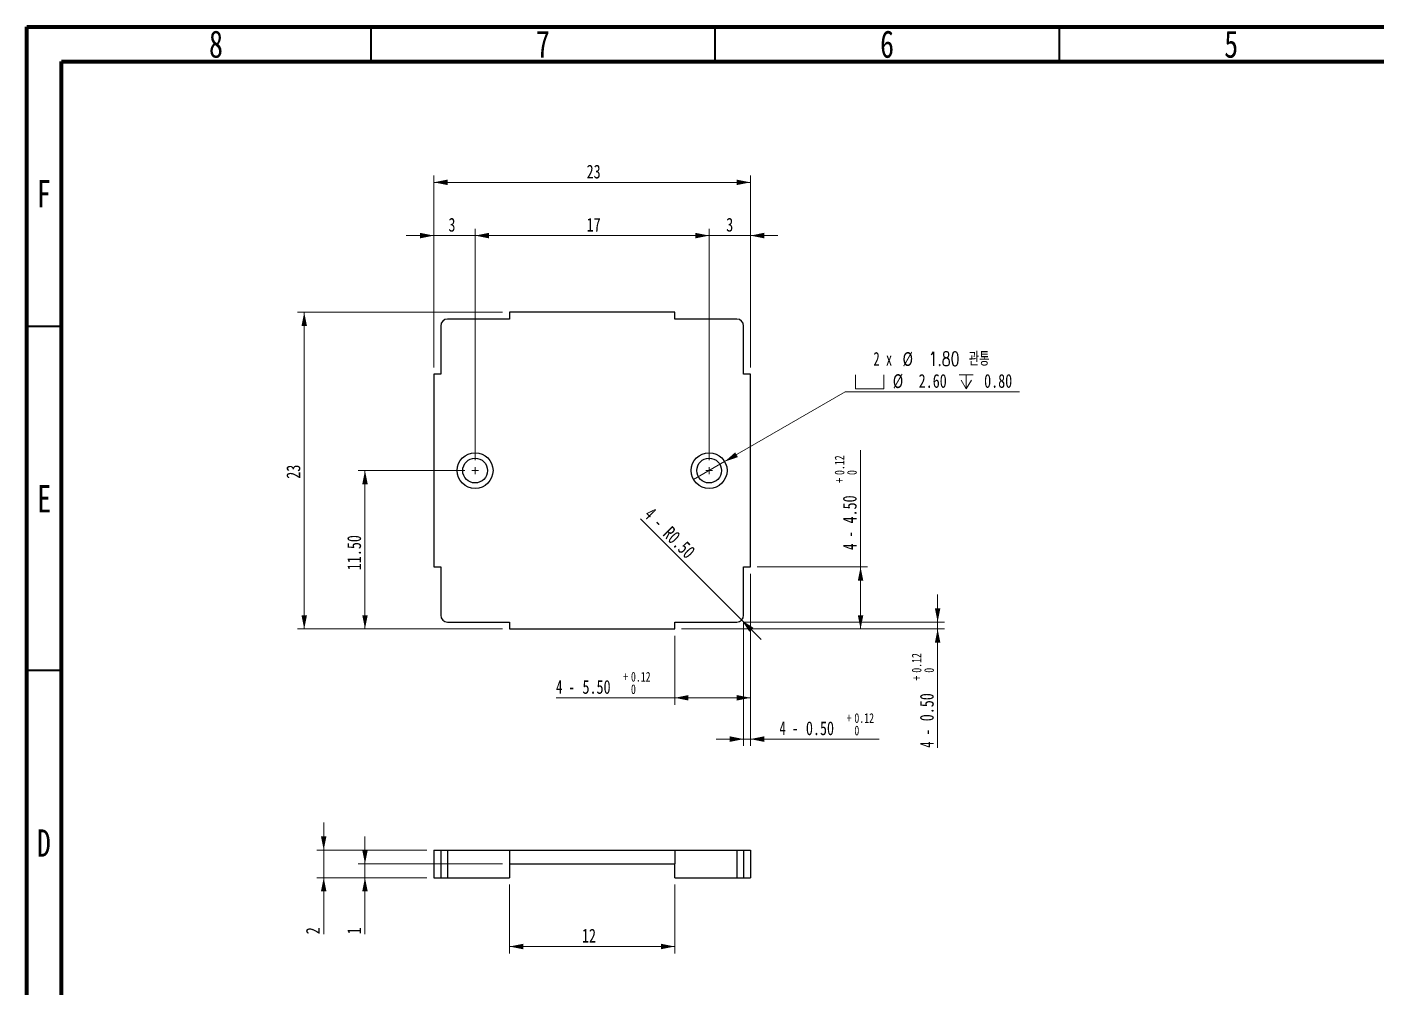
# Model space of a CAD drawing. Header units: millimetres. Extents: x 15 to 415, y 5 to 292.
# Drawn here: x 15 to 211, y 152.5 to 292 of the extents above; entities that cross this region are included whole.
import ezdxf

# ---------------------------------------------------------------- set-up
doc = ezdxf.new("R2010")
doc.units = ezdxf.units.MM
doc.styles.add('SLDTEXTSTYLE0', font='TXT', dxfattribs={"width": 0.75})
doc.styles.add('SLDTEXTSTYLE6', font='TXT', dxfattribs={"width": 0.75, "bigfont": 'bigfont'})
doc.styles.add('SLDTEXTSTYLE7', font='TXT', dxfattribs={"width": 0.666667})
doc.dimstyles.new('SLDDIMSTYLE0', dxfattribs={"dimtxt": 2, "dimasz": 2, "dimexe": 0, "dimexo": 0.0625, "dimgap": 0.5, "dimtad": 1, "dimlfac": 0.5, "dimrnd": 1e-09, "dimzin": 12, "dimdsep": 46, "dimtxsty": 'SLDTEXTSTYLE0', "dimsah": 1, "dimcen": 0.09, "dimadec": 0, "dimazin": 3, "dimtfac": 1, "dimtofl": 0, "dimtmove": 0, "dimatfit": 3, "dimfxl": 1, "dimfrac": 2, "dimtolj": 1, "dimtzin": 12, "dimarcsym": 0})
doc.dimstyles.new('SLDDIMSTYLE3', dxfattribs={"dimtxt": 2, "dimasz": 2, "dimexe": 0, "dimexo": 0.0625, "dimgap": 0.5, "dimtad": 1, "dimlfac": 0.5, "dimrnd": 1e-09, "dimzin": 12, "dimdsep": 46, "dimtxsty": 'SLDTEXTSTYLE0', "dimsah": 1, "dimcen": 0.09, "dimadec": 0, "dimazin": 3, "dimtfac": 1, "dimtmove": 0, "dimatfit": 0, "dimfxl": 1, "dimfrac": 2, "dimtolj": 1, "dimtzin": 12, "dimarcsym": 0})
doc.dimstyles.new('SLDDIMSTYLE4', dxfattribs={"dimtxt": 2, "dimasz": 2, "dimexe": 0, "dimexo": 0.0625, "dimgap": 0.5, "dimtad": 1, "dimlfac": 0.5, "dimrnd": 1e-09, "dimzin": 4, "dimdsep": 46, "dimtxsty": 'SLDTEXTSTYLE0', "dimsah": 1, "dimcen": 0.09, "dimadec": 0, "dimazin": 1, "dimtfac": 1, "dimtofl": 0, "dimtmove": 0, "dimatfit": 3, "dimfxl": 1, "dimfrac": 2, "dimtolj": 1, "dimtzin": 12, "dimarcsym": 0})
doc.dimstyles.new('SLDDIMSTYLE6', dxfattribs={"dimtxt": 2, "dimasz": 2, "dimexe": 0, "dimexo": 0.0625, "dimgap": 0.5, "dimtad": 0, "dimtih": 1, "dimtoh": 1, "dimlfac": 0.5, "dimrnd": 1e-09, "dimzin": 4, "dimdsep": 46, "dimtxsty": 'SLDTEXTSTYLE0', "dimblk1": 'NONE', "dimsah": 1, "dimcen": 0, "dimadec": 0, "dimazin": 1, "dimtfac": 1, "dimtmove": 0, "dimatfit": 3, "dimldrblk": 'NONE', "dimfxl": 1, "dimfrac": 2, "dimtolj": 1, "dimtzin": 12, "dimarcsym": 0})
doc.dimstyles.new('SLDDIMSTYLE7', dxfattribs={"dimtxt": 2, "dimasz": 2, "dimexe": 0, "dimexo": 0.0625, "dimgap": 0.5, "dimtad": 1, "dimlfac": 0.5, "dimrnd": 1e-09, "dimzin": 0, "dimdsep": 46, "dimtxsty": 'SLDTEXTSTYLE0', "dimsah": 1, "dimcen": 0.09, "dimadec": 0, "dimazin": 0, "dimtol": 1, "dimtp": 0.12, "dimtfac": 1, "dimtmove": 0, "dimatfit": 0, "dimfxl": 1, "dimfrac": 2, "dimtolj": 1, "dimarcsym": 0})
doc.dimstyles.new('SLDDIMSTYLE8', dxfattribs={"dimtxt": 2, "dimasz": 2, "dimexe": 0, "dimexo": 0.0625, "dimgap": 0.5, "dimtad": 1, "dimlfac": 0.5, "dimrnd": 1e-09, "dimzin": 0, "dimdsep": 46, "dimtxsty": 'SLDTEXTSTYLE0', "dimsah": 1, "dimcen": 0, "dimadec": 0, "dimazin": 0, "dimtfac": 1, "dimtofl": 0, "dimtmove": 1, "dimatfit": 3, "dimfxl": 1, "dimfrac": 2, "dimtolj": 1, "dimtzin": 12, "dimarcsym": 0})
doc.dimstyles.new('SLDDIMSTYLE9', dxfattribs={"dimtxt": 2, "dimasz": 2, "dimexe": 0, "dimexo": 0.0625, "dimgap": 0.5, "dimtad": 1, "dimlfac": 0.5, "dimrnd": 1e-09, "dimzin": 4, "dimdsep": 46, "dimtxsty": 'SLDTEXTSTYLE0', "dimsah": 1, "dimcen": 0.09, "dimadec": 0, "dimazin": 1, "dimtol": 1, "dimtp": 0.12, "dimtfac": 1, "dimtofl": 0, "dimtmove": 0, "dimatfit": 3, "dimfxl": 1, "dimfrac": 2, "dimtolj": 1, "dimarcsym": 0})

# ---------------------------------------------------------------- blocks, each defined once
blk = doc.blocks.new('_D_22')
at = {"color": 7, "linetype": 'Continuous', "lineweight": 18}
for p, q in [((58.11, 172.43), (58.11, 176.43)), ((73.11, 172.43), (57.11, 172.43)), ((58.11, 172.43), (58.11, 168.43)), ((73.11, 168.43), (57.11, 168.43)), ((58.11, 168.43), (58.11, 160.21))]:
    blk.add_line(p, q, dxfattribs=at)
for points in [[(58.11, 172.43), (58.51, 174.43), (57.71, 174.43)], [(58.11, 168.43), (57.71, 166.43), (58.51, 166.43)]]:
    blk.add_solid(points, dxfattribs=at)
at = {"color": 7, "linetype": 'Continuous', "lineweight": 18, "insert": (55.53, 160.21), "char_height": 2, "attachment_point": 1, "rotation": 90, "style": 'SLDTEXTSTYLE0'}
blk.add_mtext('2', dxfattribs=at)
blk = doc.blocks.new('_D_23')
at = {"color": 7, "linetype": 'Continuous', "lineweight": 18}
for p, q in [((64.11, 170.43), (64.11, 174.43)), ((84.11, 170.43), (63.11, 170.43)), ((64.11, 170.43), (64.11, 168.43)), ((73.11, 168.43), (63.11, 168.43)), ((64.11, 168.43), (64.11, 160.21))]:
    blk.add_line(p, q, dxfattribs=at)
for points in [[(64.11, 170.43), (64.51, 172.43), (63.71, 172.43)], [(64.11, 168.43), (63.71, 166.43), (64.51, 166.43)]]:
    blk.add_solid(points, dxfattribs=at)
at = {"color": 7, "linetype": 'Continuous', "lineweight": 18, "insert": (61.53, 160.21), "char_height": 2, "attachment_point": 1, "rotation": 90, "style": 'SLDTEXTSTYLE0'}
blk.add_mtext('1', dxfattribs=at)
blk = doc.blocks.new('_D_24')
at = {"color": 7, "linetype": 'Continuous', "lineweight": 18}
for p, q in [((85.11, 167.43), (85.11, 157.43)), ((109.11, 167.43), (109.11, 157.43)), ((85.11, 158.43), (109.11, 158.43))]:
    blk.add_line(p, q, dxfattribs=at)
for points in [[(85.11, 158.43), (87.11, 158.03), (87.11, 158.83)], [(109.11, 158.43), (107.11, 158.83), (107.11, 158.03)]]:
    blk.add_solid(points, dxfattribs=at)
at = {"color": 7, "linetype": 'Continuous', "lineweight": 18, "insert": (95.63, 161.01), "char_height": 2, "attachment_point": 1, "style": 'SLDTEXTSTYLE0'}
blk.add_mtext('12', dxfattribs=at)
blk = doc.blocks.new('_D_25')
at = {"color": 7, "linetype": 'Continuous', "lineweight": 18}
for p, q in [((84.11, 250.56), (54.28, 250.56)), ((55.28, 250.56), (55.28, 204.56)), ((84.11, 204.56), (54.28, 204.56))]:
    blk.add_line(p, q, dxfattribs=at)
for points in [[(55.28, 250.56), (54.88, 248.56), (55.68, 248.56)], [(55.28, 204.56), (55.68, 206.56), (54.88, 206.56)]]:
    blk.add_solid(points, dxfattribs=at)
at = {"color": 7, "linetype": 'Continuous', "lineweight": 18, "insert": (52.7, 226.38), "char_height": 2, "attachment_point": 1, "rotation": 90, "style": 'SLDTEXTSTYLE0'}
blk.add_mtext('23', dxfattribs=at)
blk = doc.blocks.new('_D_26')
at = {"color": 7, "linetype": 'Continuous', "lineweight": 18}
for p, q in [((74.11, 242.56), (74.11, 270.43)), ((74.11, 269.43), (120.11, 269.43)), ((120.11, 242.56), (120.11, 270.43))]:
    blk.add_line(p, q, dxfattribs=at)
for points in [[(74.11, 269.43), (76.11, 269.03), (76.11, 269.83)], [(120.11, 269.43), (118.11, 269.83), (118.11, 269.03)]]:
    blk.add_solid(points, dxfattribs=at)
at = {"color": 7, "linetype": 'Continuous', "lineweight": 18, "insert": (96.31, 272), "char_height": 2, "attachment_point": 1, "style": 'SLDTEXTSTYLE0'}
blk.add_mtext('23', dxfattribs=at)
blk = doc.blocks.new('_D_27')
at = {"color": 7, "linetype": 'Continuous', "lineweight": 18}
for p, q in [((74.11, 242.56), (74.11, 262.7)), ((80.11, 229.06), (80.11, 262.7)), ((74.11, 261.7), (70.11, 261.7)), ((74.11, 261.7), (80.11, 261.7)), ((80.11, 261.7), (84.11, 261.7))]:
    blk.add_line(p, q, dxfattribs=at)
for points in [[(74.11, 261.7), (72.11, 262.1), (72.11, 261.3)], [(80.11, 261.7), (82.11, 261.3), (82.11, 262.1)]]:
    blk.add_solid(points, dxfattribs=at)
at = {"color": 7, "linetype": 'Continuous', "lineweight": 18, "insert": (76.23, 264.28), "char_height": 2, "attachment_point": 1, "style": 'SLDTEXTSTYLE0'}
blk.add_mtext('3', dxfattribs=at)
blk = doc.blocks.new('_D_28')
at = {"color": 7, "linetype": 'Continuous', "lineweight": 18}
for p, q in [((80.11, 229.06), (80.11, 262.7)), ((114.11, 229.06), (114.11, 262.7)), ((80.11, 261.7), (114.11, 261.7))]:
    blk.add_line(p, q, dxfattribs=at)
for points in [[(80.11, 261.7), (82.11, 261.3), (82.11, 262.1)], [(114.11, 261.7), (112.11, 262.1), (112.11, 261.3)]]:
    blk.add_solid(points, dxfattribs=at)
at = {"color": 7, "linetype": 'Continuous', "lineweight": 18, "insert": (96.31, 264.28), "char_height": 2, "attachment_point": 1, "style": 'SLDTEXTSTYLE0'}
blk.add_mtext('17', dxfattribs=at)
blk = doc.blocks.new('_D_29')
at = {"color": 7, "linetype": 'Continuous', "lineweight": 18}
for p, q in [((114.11, 229.06), (114.11, 262.7)), ((120.11, 242.56), (120.11, 262.7)), ((114.11, 261.7), (110.11, 261.7)), ((114.11, 261.7), (120.11, 261.7)), ((120.11, 261.7), (124.11, 261.7))]:
    blk.add_line(p, q, dxfattribs=at)
for points in [[(114.11, 261.7), (112.11, 262.1), (112.11, 261.3)], [(120.11, 261.7), (122.11, 261.3), (122.11, 262.1)]]:
    blk.add_solid(points, dxfattribs=at)
at = {"color": 7, "linetype": 'Continuous', "lineweight": 18, "insert": (116.59, 264.28), "char_height": 2, "attachment_point": 1, "style": 'SLDTEXTSTYLE0'}
blk.add_mtext('3', dxfattribs=at)
blk = doc.blocks.new('SW_SYMBOL_HOLE_SPOT')
at = {"color": 0, "linetype": 'Continuous', "lineweight": 18}
for p, q in [((0, 875), (0, 75)), ((1600, 75), (1600, 875)), ((0, 75), (1600, 75))]:
    blk.add_line(p, q, dxfattribs=at)
blk = doc.blocks.new('SW_SYMBOL_HOLE_DEPTH')
at = {"color": 0, "linetype": 'Continuous', "lineweight": 18}
for p, q in [((0, 875), (800, 875)), ((400, 875), (400, 75)), ((100, 555), (400, 75)), ((700, 555), (400, 75))]:
    blk.add_line(p, q, dxfattribs=at)
blk = doc.blocks.new('_D_30')
at = {"color": 7, "linetype": 'Continuous', "lineweight": 18}
for p, q in [((116.36, 228.86), (133.89, 238.98)), ((133.89, 238.98), (159.22, 238.98)), ((111.86, 226.26), (116.36, 228.86))]:
    blk.add_line(p, q, dxfattribs=at)
blk.add_solid([(116.36, 228.86), (118.29, 229.52), (117.89, 230.21)], dxfattribs=at)
at = {"color": 7, "linetype": 'Continuous', "lineweight": 18, "xscale": 0.0025546875, "yscale": 0.0025546875, "zscale": 0.0025546875}
for name, p in [('SW_SYMBOL_HOLE_SPOT', (135.39, 239.26)), ('SW_SYMBOL_HOLE_DEPTH', (150.45, 239.26))]:
    blk.add_blockref(name, p, dxfattribs=at)
at = {"color": 7, "linetype": 'Continuous', "lineweight": 18, "char_height": 2, "attachment_point": 1}
for s, insert, style in [('2 x', (137.98, 244.8), 'SLDTEXTSTYLE7'), ('%%c', (142.21, 244.77), 'SLDTEXTSTYLE0'), ('1.80 관통', (145.98, 244.8), 'SLDTEXTSTYLE6'), ('%%c', (140.79, 241.56), 'SLDTEXTSTYLE0'), ('2.60', (144.55, 241.59), 'SLDTEXTSTYLE0'), ('0.80', (154.06, 241.59), 'SLDTEXTSTYLE0')]:
    blk.add_mtext(s, dxfattribs=dict(at, insert=insert, style=style))
blk = doc.blocks.new('_NONE')
blk = doc.blocks.new('_D_31')
at = {"color": 7, "linetype": 'Continuous', "lineweight": 18}
for p, q in [((120.11, 212.56), (120.11, 187.56)), ((119.11, 205.56), (119.11, 187.56)), ((119.11, 188.56), (115.11, 188.56)), ((119.11, 188.56), (120.11, 188.56)), ((120.11, 188.56), (138.83, 188.56))]:
    blk.add_line(p, q, dxfattribs=at)
for points in [[(119.11, 188.56), (117.11, 188.96), (117.11, 188.16)], [(120.11, 188.56), (122.11, 188.16), (122.11, 188.96)]]:
    blk.add_solid(points, dxfattribs=at)
at = {"color": 7, "linetype": 'Continuous', "lineweight": 18, "attachment_point": 1}
for s, insert, char_height, style in [('+', (134.08, 192.32), 1.4, 'SLDTEXTSTYLE0'), ('0.12', (135.21, 192.32), 1.4, 'SLDTEXTSTYLE0'), ('4 -', (124.33, 191.14), 2, 'SLDTEXTSTYLE7'), ('0.50', (128.17, 191.14), 2, 'SLDTEXTSTYLE0'), ('0', (135.21, 190.51), 1.4, 'SLDTEXTSTYLE0')]:
    blk.add_mtext(s, dxfattribs=dict(at, insert=insert, char_height=char_height, style=style))
blk = doc.blocks.new('_D_32')
at = {"color": 7, "linetype": 'Continuous', "lineweight": 18}
for p, q in [((147.31, 205.56), (147.31, 209.56)), ((110.11, 204.56), (148.31, 204.56)), ((119.11, 205.56), (148.31, 205.56)), ((147.31, 204.56), (147.31, 205.56)), ((147.31, 204.56), (147.31, 187.31))]:
    blk.add_line(p, q, dxfattribs=at)
for points in [[(147.31, 205.56), (147.71, 207.56), (146.91, 207.56)], [(147.31, 204.56), (146.91, 202.56), (147.71, 202.56)]]:
    blk.add_solid(points, dxfattribs=at)
at = {"color": 7, "linetype": 'Continuous', "lineweight": 18, "attachment_point": 1, "rotation": 90}
for s, insert, char_height, style in [('0.12', (143.55, 198.2), 1.4, 'SLDTEXTSTYLE0'), ('0', (145.36, 198.2), 1.4, 'SLDTEXTSTYLE0'), ('+', (143.55, 197.07), 1.4, 'SLDTEXTSTYLE0'), ('0.50', (144.73, 191.15), 2, 'SLDTEXTSTYLE0'), ('4 -', (144.73, 187.31), 2, 'SLDTEXTSTYLE7')]:
    blk.add_mtext(s, dxfattribs=dict(at, insert=insert, char_height=char_height, style=style))
blk = doc.blocks.new('_D_33')
at = {"color": 7, "linetype": 'Continuous', "lineweight": 18}
for q in [(104.13, 220.54), (121.65, 203.03)]:
    blk.add_line((118.82, 205.86), q, dxfattribs=at)
blk.add_solid([(118.82, 205.86), (119.95, 204.16), (120.52, 204.73)], dxfattribs=at)
at = {"color": 7, "linetype": 'Continuous', "lineweight": 18, "char_height": 2, "attachment_point": 1, "rotation": 315}
for s, insert, style in [('4 -', (105.95, 222.36), 'SLDTEXTSTYLE7'), ('R0.50', (108.67, 219.64), 'SLDTEXTSTYLE0')]:
    blk.add_mtext(s, dxfattribs=dict(at, insert=insert, style=style))
blk = doc.blocks.new('_D_34')
at = {"color": 7, "linetype": 'Continuous', "lineweight": 18}
for p, q in [((136.11, 213.56), (136.11, 230.54)), ((121.11, 213.56), (137.11, 213.56)), ((136.11, 204.56), (136.11, 213.56)), ((110.11, 204.56), (137.11, 204.56))]:
    blk.add_line(p, q, dxfattribs=at)
for points in [[(136.11, 213.56), (135.71, 211.56), (136.51, 211.56)], [(136.11, 204.56), (136.51, 206.56), (135.71, 206.56)]]:
    blk.add_solid(points, dxfattribs=at)
at = {"color": 7, "linetype": 'Continuous', "lineweight": 18, "attachment_point": 1, "rotation": 90}
for s, insert, char_height, style in [('0.12', (132.35, 226.92), 1.4, 'SLDTEXTSTYLE0'), ('0', (134.16, 226.92), 1.4, 'SLDTEXTSTYLE0'), ('+', (132.35, 225.79), 1.4, 'SLDTEXTSTYLE0'), ('4.50', (133.53, 219.88), 2, 'SLDTEXTSTYLE0'), ('4 -', (133.53, 216.04), 2, 'SLDTEXTSTYLE7')]:
    blk.add_mtext(s, dxfattribs=dict(at, insert=insert, char_height=char_height, style=style))
blk = doc.blocks.new('_D_35')
at = {"color": 7, "linetype": 'Continuous', "lineweight": 18}
for p, q in [((120.11, 212.56), (120.11, 193.56)), ((109.11, 203.56), (109.11, 193.56)), ((109.11, 194.56), (91.87, 194.56)), ((109.11, 194.56), (120.11, 194.56))]:
    blk.add_line(p, q, dxfattribs=at)
for points in [[(109.11, 194.56), (111.11, 194.16), (111.11, 194.96)], [(120.11, 194.56), (118.11, 194.96), (118.11, 194.16)]]:
    blk.add_solid(points, dxfattribs=at)
at = {"color": 7, "linetype": 'Continuous', "lineweight": 18, "attachment_point": 1}
for s, insert, char_height, style in [('+', (101.62, 198.32), 1.4, 'SLDTEXTSTYLE0'), ('0.12', (102.75, 198.32), 1.4, 'SLDTEXTSTYLE0'), ('4 -', (91.87, 197.14), 2, 'SLDTEXTSTYLE7'), ('5.50', (95.71, 197.14), 2, 'SLDTEXTSTYLE0'), ('0', (102.75, 196.51), 1.4, 'SLDTEXTSTYLE0')]:
    blk.add_mtext(s, dxfattribs=dict(at, insert=insert, char_height=char_height, style=style))
blk = doc.blocks.new('_D_36')
at = {"color": 7, "linetype": 'Continuous', "lineweight": 18}
for p, q in [((78.61, 227.56), (63.11, 227.56)), ((64.11, 204.56), (64.11, 227.56)), ((84.11, 204.56), (63.11, 204.56))]:
    blk.add_line(p, q, dxfattribs=at)
for points in [[(64.11, 227.56), (63.71, 225.56), (64.51, 225.56)], [(64.11, 204.56), (64.51, 206.56), (63.71, 206.56)]]:
    blk.add_solid(points, dxfattribs=at)
at = {"color": 7, "linetype": 'Continuous', "lineweight": 18, "insert": (61.53, 213.09), "char_height": 2, "attachment_point": 1, "rotation": 90, "style": 'SLDTEXTSTYLE0'}
blk.add_mtext('11.50', dxfattribs=at)
blk = doc.blocks.new('SW_CENTERMARKSYMBOL_14')
at = {"color": 0, "linetype": 'Continuous', "lineweight": 0}
for q in [(-0.5, 0), (0, 0.5), (0, -0.5), (0.5, 0)]:
    blk.add_line((0, 0), q, dxfattribs=at)
blk = doc.blocks.new('SW_CENTERMARKSYMBOL_15')
at = {"color": 0, "linetype": 'Continuous', "lineweight": 0}
for q in [(-0.5, 0), (0, 0.5), (0, -0.5), (0.5, 0)]:
    blk.add_line((0, 0), q, dxfattribs=at)

msp = doc.modelspace()

# ---------------------------------------------------------------- linework, layer by layer
at = {"color": 7, "linetype": 'Continuous', "lineweight": 70}
for p, q in [((15, 5), (15, 292)), ((15, 292), (415, 292)), ((20, 10), (20, 287)), ((20, 287), (410, 287))]:
    msp.add_line(p, q, dxfattribs=at)
at = {"color": 7, "linetype": 'Continuous', "lineweight": 35}
for p, q in [((65, 287), (65, 292)), ((115, 287), (115, 292)), ((165, 287), (165, 292)), ((20, 248.5), (15, 248.5)), ((20, 198.5), (15, 198.5))]:
    msp.add_line(p, q, dxfattribs=at)
at = {"color": 7, "linetype": 'Continuous', "lineweight": 25}
for p, q in [((85.111, 249.565), (76.111, 249.565)), ((85.111, 250.565), (85.111, 249.565)), ((109.111, 250.565), (85.111, 250.565)), ((109.111, 249.565), (109.111, 250.565)), ((118.111, 249.565), (109.111, 249.565)), ((75.111, 248.565), (75.111, 241.565)), ((119.111, 241.565), (119.111, 248.565)), ((74.111, 241.565), (74.111, 213.565)), ((75.111, 241.565), (74.111, 241.565)), ((120.111, 241.565), (119.111, 241.565)), ((120.111, 213.565), (120.111, 241.565)), ((74.111, 213.565), (75.111, 213.565)), ((75.111, 213.565), (75.111, 206.565)), ((119.111, 213.565), (120.111, 213.565)), ((119.111, 206.565), (119.111, 213.565)), ((76.111, 205.565), (85.111, 205.565)), ((85.111, 205.565), (85.111, 204.565)), ((85.111, 204.565), (109.111, 204.565)), ((109.111, 205.565), (118.111, 205.565)), ((109.111, 204.565), (109.111, 205.565)), ((74.111, 172.429), (74.111, 168.429)), ((74.111, 172.429), (75.111, 172.429)), ((75.111, 172.429), (75.111, 168.429)), ((75.111, 172.429), (76.111, 172.429)), ((76.111, 172.429), (76.111, 168.429)), ((76.111, 172.429), (85.111, 172.429)), ((85.111, 172.429), (109.111, 172.429)), ((85.111, 172.429), (85.111, 170.429)), ((109.111, 172.429), (109.111, 170.429)), ((109.111, 172.429), (118.111, 172.429)), ((118.111, 172.429), (118.111, 168.429)), ((118.111, 172.429), (119.111, 172.429)), ((119.111, 172.429), (119.111, 168.429)), ((119.111, 172.429), (120.111, 172.429)), ((120.111, 172.429), (120.111, 168.429)), ((85.111, 170.429), (109.111, 170.429)), ((85.111, 170.429), (85.111, 168.429)), ((109.111, 168.429), (109.111, 170.429)), ((74.111, 168.429), (75.111, 168.429)), ((75.111, 168.429), (76.111, 168.429)), ((76.111, 168.429), (85.111, 168.429)), ((109.111, 168.429), (118.111, 168.429)), ((118.111, 168.429), (119.111, 168.429)), ((119.111, 168.429), (120.111, 168.429))]:
    msp.add_line(p, q, dxfattribs=at)
for centre, radius in [((80.111, 227.565), 2.6), ((80.111, 227.565), 1.8), ((114.111, 227.565), 2.6), ((114.111, 227.565), 1.8)]:
    msp.add_circle(centre, radius, dxfattribs=at)
for centre, start, end in [((76.111, 248.565), 90, 180), ((118.111, 248.565), 0, 90), ((76.111, 206.565), 180, 270), ((118.111, 206.565), 270, 0)]:
    msp.add_arc(centre, 1, start, end, dxfattribs=at)

# ---------------------------------------------------------------- block references
at = {"color": 7, "linetype": 'Continuous', "lineweight": 0}
for name, p in [('SW_CENTERMARKSYMBOL_14', (80.111, 227.565)), ('SW_CENTERMARKSYMBOL_15', (114.111, 227.565))]:
    msp.add_blockref(name, p, dxfattribs=at)

# ---------------------------------------------------------------- texts
at = {"color": 7, "linetype": 'Continuous', "lineweight": 0, "char_height": 3.969, "attachment_point": 2, "style": 'SLDTEXTSTYLE0'}
for s, insert in [('8', (42.46, 291.504)), ('7', (89.96, 291.504)), ('6', (139.96, 291.504)), ('5', (189.96, 291.504)), ('F', (17.458, 269.754)), ('E', (17.508, 225.446)), ('D', (17.453, 175.446))]:
    msp.add_mtext(s, dxfattribs=dict(at, insert=insert))

# ---------------------------------------------------------------- dimensions: what is measured, and where the dimension line sits
at = {"color": 7, "linetype": 'Continuous', "lineweight": 18}
for base, p1, p2, dimstyle, picture, middle in [((120.111, 269.426), (74.111, 241.565), (120.111, 241.565), 'SLDDIMSTYLE0', '_D_26', (97.784, 269.426)), ((80.111, 261.7), (74.111, 241.565), (80.111, 228.065), 'SLDDIMSTYLE3', '_D_27', (76.971, 261.7)), ((114.111, 261.7), (80.111, 228.065), (114.111, 228.065), 'SLDDIMSTYLE0', '_D_28', (97.784, 261.7)), ((120.111, 261.7), (114.111, 228.065), (120.111, 241.565), 'SLDDIMSTYLE3', '_D_29', (117.327, 261.7)), ((109.111, 158.429), (85.111, 168.429), (109.111, 168.429), 'SLDDIMSTYLE0', '_D_24', (97.111, 158.429))]:
    dim = msp.add_linear_dim(base=base, p1=p1, p2=p2, dimstyle=dimstyle, dxfattribs=at)
    dim.commit()
    dim.dimension.update_dxf_attribs({"geometry": picture, "text_midpoint": middle, "dimtype": 160})
for base, p1, p2, dimstyle, picture, middle in [((55.276, 204.565), (85.111, 250.565), (85.111, 204.565), 'SLDDIMSTYLE0', '_D_25', (55.276, 227.859)), ((64.111, 227.565), (85.111, 204.565), (79.611, 227.565), 'SLDDIMSTYLE4', '_D_36', (64.111, 216.416)), ((58.111, 168.429), (74.111, 172.429), (74.111, 168.429), 'SLDDIMSTYLE3', '_D_22', (58.111, 160.949)), ((64.111, 168.429), (85.111, 170.429), (74.111, 168.429), 'SLDDIMSTYLE3', '_D_23', (64.111, 160.949))]:
    dim = msp.add_linear_dim(base=base, p1=p1, p2=p2, angle=90, dimstyle=dimstyle, dxfattribs=at)
    dim.commit()
    dim.dimension.update_dxf_attribs({"geometry": picture, "text_midpoint": middle, "dimtype": 160})
dim = msp.add_diameter_dim_2p(p1=(111.859, 226.265), p2=(116.363, 228.865), text='2 x <> 관통\\P{\\fGDT;v}%%c 2.60 {\\fGDT;x} 0.80\\P', dimstyle='SLDDIMSTYLE6', dxfattribs=at)
dim.commit()
dim.dimension.update_dxf_attribs({"geometry": '_D_30', "text_midpoint": (147.307, 242.19), "dimtype": 163})
for base, p2, dimstyle, picture, middle in [((136.111, 213.565), (120.111, 213.565), 'SLDDIMSTYLE9', '_D_34', (136.111, 223.289)), ((147.307, 205.565), (118.111, 205.565), 'SLDDIMSTYLE7', '_D_32', (147.307, 194.565))]:
    dim = msp.add_linear_dim(base=base, p1=(109.111, 204.565), p2=p2, angle=90, text='4 - <>', dimstyle=dimstyle, dxfattribs=at)
    dim.commit()
    dim.dimension.update_dxf_attribs({"geometry": picture, "text_midpoint": middle, "dimtype": 160})
dim = msp.add_radius_dim(center=(118.111, 206.565), mpoint=(118.818, 205.858), text='4 - <>', dimstyle='SLDDIMSTYLE8', dxfattribs=at)
dim.commit()
dim.dimension.update_dxf_attribs({"geometry": '_D_33', "text_midpoint": (107.832, 216.844), "dimtype": 164})
for base, p1, dimstyle, picture, middle in [((120.111, 194.565), (109.111, 204.565), 'SLDDIMSTYLE9', '_D_35', (99.121, 194.565)), ((120.111, 188.565), (119.111, 206.565), 'SLDDIMSTYLE7', '_D_31', (131.581, 188.565))]:
    dim = msp.add_linear_dim(base=base, p1=p1, p2=(120.111, 213.565), text='4 - <>', dimstyle=dimstyle, dxfattribs=at)
    dim.commit()
    dim.dimension.update_dxf_attribs({"geometry": picture, "text_midpoint": middle, "dimtype": 160})

doc.saveas('drawing.dxf')
